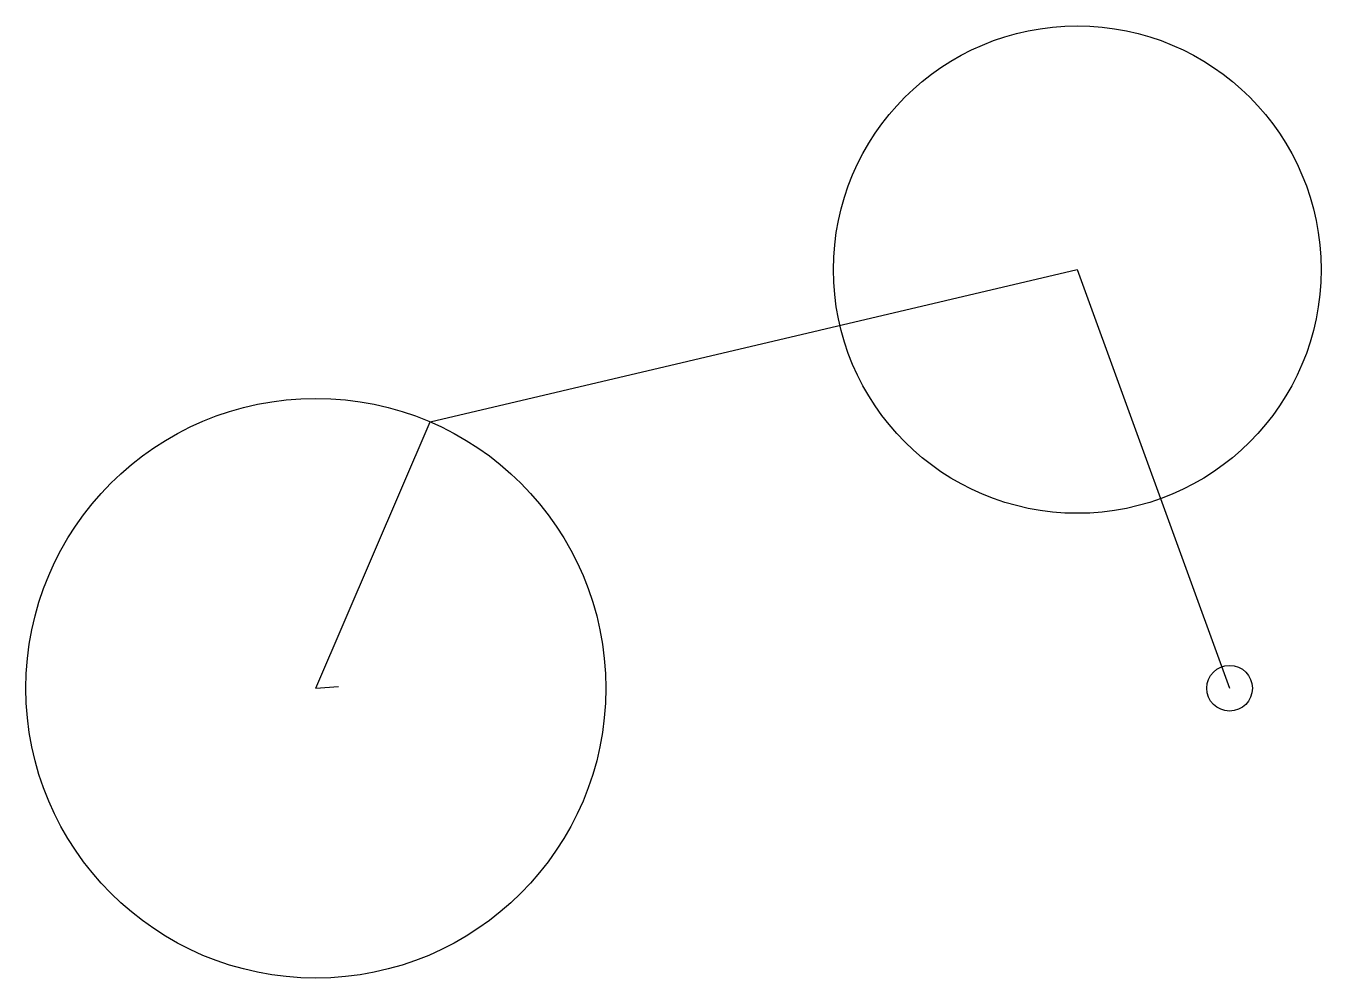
# Model space of a CAD drawing. Header units: millimetres. Extents: x -38 to 132, y -38 to 87.
import ezdxf

# ---------------------------------------------------------------- set-up
doc = ezdxf.new("R2010")
doc.units = ezdxf.units.MM

msp = doc.modelspace()

# ---------------------------------------------------------------- linework, layer by layer
for p, q in [((15, 35), (100, 55)), ((15, 35), (100, 55)), ((100, 55), (120, 0)), ((100, 55), (120, 0)), ((0, 0), (15, 35)), ((0, 0), (15, 35)), ((0, 0), (2.99, 0.25)), ((0, 0), (2.99, 0.24))]:
    msp.add_line(p, q)
for centre, radius in [((100, 55), 32.02), ((100, 55), 32.02), ((0, 0), 38.08), ((0, 0), 38.08), ((120, 0), 3), ((120, 0), 3)]:
    msp.add_circle(centre, radius)

doc.saveas('drawing.dxf')
